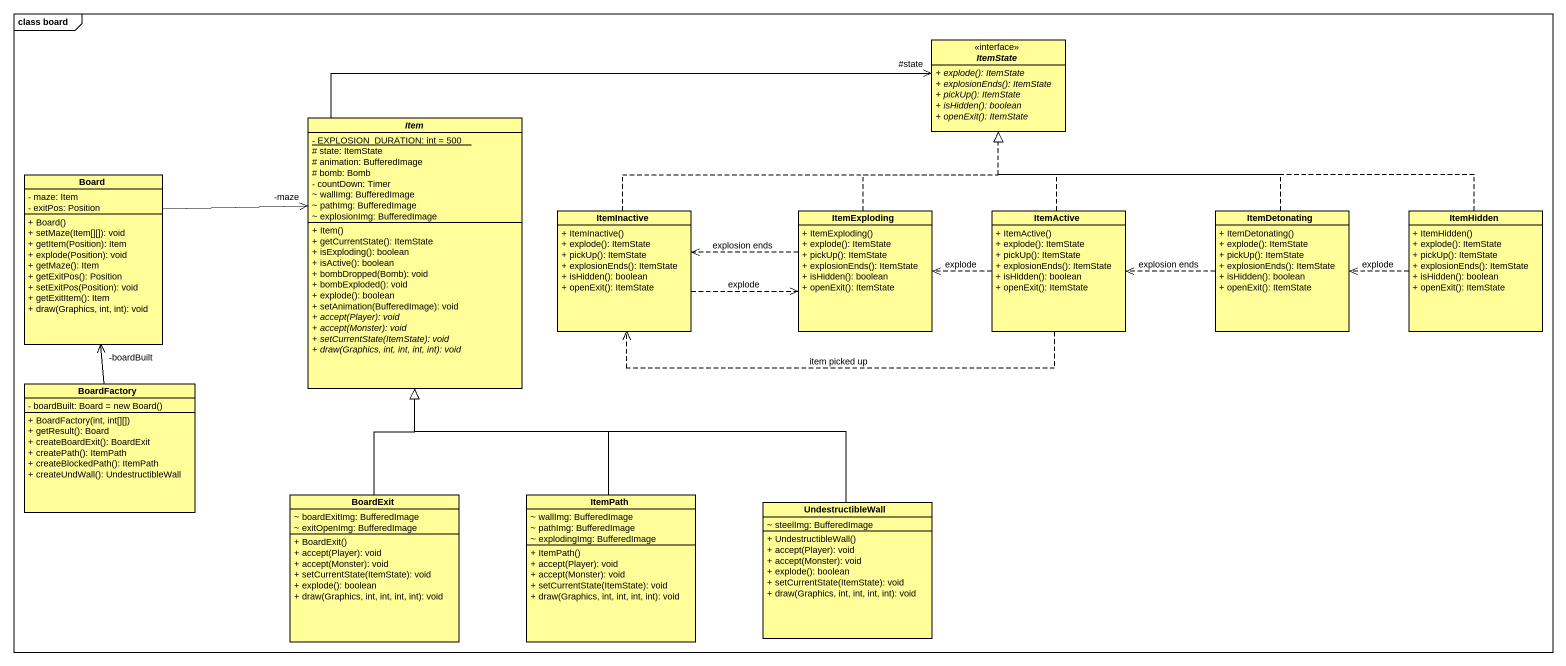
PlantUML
@startuml
mainframe class board
hide circle
hide empty members
skinparam classAttributeIconSize 0
interface ItemState <<interface>> #FFFE99 {
  {abstract} + explode(): ItemState
  {abstract} + explosionEnds(): ItemState
  {abstract} + pickUp(): ItemState
  {abstract} + isHidden(): boolean
  {abstract} + openExit(): ItemState
}
abstract class Item #FFFE99 {
  {static} - EXPLOSION_DURATION: int = 500
  # state: ItemState
  # animation: BufferedImage
  # bomb: Bomb
  - countDown: Timer
  ~ wallImg: BufferedImage
  ~ pathImg: BufferedImage
  ~ explosionImg: BufferedImage
  + Item()
  + getCurrentState(): ItemState
  + isExploding(): boolean
  + isActive(): boolean
  + bombDropped(Bomb): void
  + bombExploded(): void
  + explode(): boolean
  + setAnimation(BufferedImage): void
  {abstract} + accept(Player): void
  {abstract} + accept(Monster): void
  {abstract} + setCurrentState(ItemState): void
  {abstract} + draw(Graphics, int, int, int, int): void
}
class Board #FFFE99 {
  - maze: Item
  - exitPos: Position
  + Board()
  + setMaze(Item[][]): void
  + getItem(Position): Item
  + explode(Position): void
  + getMaze(): Item
  + getExitPos(): Position
  + setExitPos(Position): void
  + getExitItem(): Item
  + draw(Graphics, int, int): void
}
class ItemInactive #FFFE99 {
  + ItemInactive()
  + explode(): ItemState
  + pickUp(): ItemState
  + explosionEnds(): ItemState
  + isHidden(): boolean
  + openExit(): ItemState
}
class ItemExploding #FFFE99 {
  + ItemExploding()
  + explode(): ItemState
  + pickUp(): ItemState
  + explosionEnds(): ItemState
  + isHidden(): boolean
  + openExit(): ItemState
}
class ItemActive #FFFE99 {
  + ItemActive()
  + explode(): ItemState
  + pickUp(): ItemState
  + explosionEnds(): ItemState
  + isHidden(): boolean
  + openExit(): ItemState
}
class ItemDetonating #FFFE99 {
  + ItemDetonating()
  + explode(): ItemState
  + pickUp(): ItemState
  + explosionEnds(): ItemState
  + isHidden(): boolean
  + openExit(): ItemState
}
class ItemHidden #FFFE99 {
  + ItemHidden()
  + explode(): ItemState
  + pickUp(): ItemState
  + explosionEnds(): ItemState
  + isHidden(): boolean
  + openExit(): ItemState
}
class BoardFactory #FFFE99 {
  {field} - boardBuilt: Board = new Board()
  + BoardFactory(int, int[][])
  + getResult(): Board
  + createBoardExit(): BoardExit
  + createPath(): ItemPath
  + createBlockedPath(): ItemPath
  + createUndWall(): UndestructibleWall
}
class BoardExit #FFFE99 {
  ~ boardExitImg: BufferedImage
  ~ exitOpenImg: BufferedImage
  + BoardExit()
  + accept(Player): void
  + accept(Monster): void
  + setCurrentState(ItemState): void
  + explode(): boolean
  + draw(Graphics, int, int, int, int): void
}
class ItemPath #FFFE99 {
  ~ wallImg: BufferedImage
  ~ pathImg: BufferedImage
  ~ explodingImg: BufferedImage
  + ItemPath()
  + accept(Player): void
  + accept(Monster): void
  + setCurrentState(ItemState): void
  + draw(Graphics, int, int, int, int): void
}
class UndestructibleWall #FFFE99 {
  ~ steelImg: BufferedImage
  + UndestructibleWall()
  + accept(Player): void
  + accept(Monster): void
  + explode(): boolean
  + setCurrentState(ItemState): void
  + draw(Graphics, int, int, int, int): void
}
Item -right-> "#state" ItemState
Board -right-> "-maze" Item
ItemInactive .right.|> ItemState
ItemInactive .right.> ItemExploding : explode
ItemExploding .up.|> ItemState
ItemExploding .left.> ItemInactive : explosion ends
ItemActive .up.|> ItemState
ItemActive .left.> ItemInactive : item picked up
ItemActive .left.> ItemExploding : explode
ItemDetonating .up.|> ItemState
ItemDetonating .left.> ItemActive : explosion ends
ItemHidden .left.|> ItemState
ItemHidden .left.> ItemDetonating : explode
BoardFactory -up-> "-boardBuilt" Board
BoardExit -up-|> Item
ItemPath -up-|> Item
UndestructibleWall -up-|> Item
@enduml
